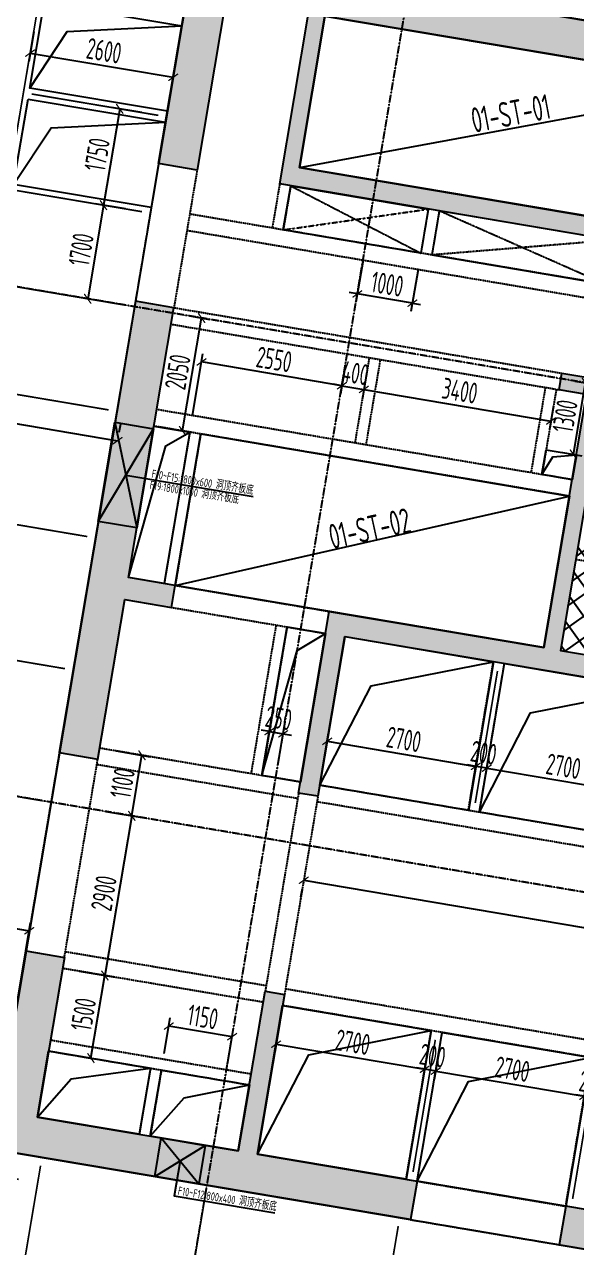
# Model space of a CAD drawing. Header units: inches. Extents: x 27 to 78955, y -206 to 80389.
# Drawn here: x 22057 to 31950, y 39366 to 61271 of the extents above; entities that cross this region are included whole.
import ezdxf
from ezdxf.enums import TextEntityAlignment as Align

# ---------------------------------------------------------------- set-up
doc = ezdxf.new("R2010")
doc.units = ezdxf.units.IN
doc.header["$MEASUREMENT"] = 0
for name, pattern in [('T1-AXIS-150$0$CENTER', [2, 1.25, -0.25, 0.25, -0.25]), ('T1-PLAN-F11$0$CENTER', [2, 1.25, -0.25, 0.25, -0.25]), ('T1-PLAN-F11$0$HIDDEN', [0.375, 0.25, -0.125])]:
    doc.linetypes.add(name, pattern=pattern)
for name, color, linetype in [('T1-AXIS-150$0$0S-AXIS', 1, 'T1-AXIS-150$0$CENTER'), ('T1-CORE-F11~F19$0$0S-WALL-HATCH', 8, 'Continuous'), ('T1-CORE-F11~F19$0$0S-WALL-LINE', 3, 'Continuous'), ('T1-PLAN-F11$0$0S-BEAM-I-BAK', 120, 'T1-PLAN-F11$0$HIDDEN'), ('T1-PLAN-F11$0$0S-BEAM-I-LL', 2, 'T1-PLAN-F11$0$HIDDEN'), ('T1-PLAN-F11$0$0S-SBEAM-SB', 3, 'T1-PLAN-F11$0$HIDDEN'), ('T1-PLAN-F11$0$0S-SLAB-HOLE', 210, 'Continuous'), ('T1-PLAN-F11$0$0S-SLAB-LINE', 40, 'Continuous'), ('T1-PLAN-F11$0$0S-SLAB-TEXT', 4, 'Continuous'), ('T1-PLAN-F11$0$0S-SYMB', 10, 'Continuous'), ('T1-PLAN-F11$0$0S-SYMB-DIMS', 21, 'Continuous'), ('T1-PLAN-F11$0$0S-TEXT', 4, 'Continuous')]:
    doc.layers.add(name, color=color, linetype=linetype)
doc.styles.add('T1-CORE-F11~F19$0$XD2008', font='xd-hzs.shx', dxfattribs={"width": 0.7, "bigfont": 'xd-hztxt.shx'})
doc.styles.add('T1-PLAN-F11$0$XD2008', font='xd-hzs.shx', dxfattribs={"width": 0.7, "bigfont": 'xd-hztxt.shx'})
doc.dimstyles.new('T1-PLAN-F11$0$XD150$0', dxfattribs={"dimscale": 150, "dimtxt": 2.5, "dimasz": 1, "dimexe": 1, "dimexo": 2, "dimgap": 0.5, "dimtad": 1, "dimdec": 0, "dimdsep": 46, "dimtxsty": 'T1-PLAN-F11$0$XD2008', "dimblk": 'T1-PLAN-F11$0$_ARCHTICK', "dimcen": 2.5, "dimclrt": 4, "dimadec": 0, "dimazin": 0, "dimtfac": 1, "dimtdec": 0, "dimtix": 1, "dimtmove": 0, "dimatfit": 3, "dimfxl": 1, "dimtolj": 1, "dimtzin": 0, "dimarcsym": 0})

# ---------------------------------------------------------------- blocks, each defined once
blk = doc.blocks.new('T1-AXIS-150')
at = {"layer": 'T1-AXIS-150$0$0S-AXIS'}
for p, q in [((12300665.6, 1242798.9), (12309283.2, 1293877.2)), ((12335666.8, 1267825), (12284687.2, 1276425.9)), ((12334169.5, 1258950.4), (12283190, 1267551.3))]:
    blk.add_line(p, q, dxfattribs=at)
blk = doc.blocks.new('T1-COLS-F10~F19')
blk.add_blockref('T1-AXIS-150', (0, 0))
blk = doc.blocks.new('T1-CORE-F11~F19')
at = {"layer": 'T1-CORE-F11~F19$0$0S-WALL-HATCH'}
h = blk.add_hatch(color=256, dxfattribs=at)
h.dxf.hatch_style = 1
h.paths.add_polyline_path([(12310816, 1275009), (12310591, 1273678), (12310295, 1273728), (12310462, 1274714), (12304496, 1275721), (12305012, 1278777), (12303533, 1279027), (12303017, 1275970), (12302327, 1276087), (12302959, 1279834), (12310650, 1278536), (12310534, 1277846), (12305308, 1278728), (12304850, 1276016)])
h = blk.add_hatch(color=256, dxfattribs=at)
h.dxf.hatch_style = 1
h.paths.add_polyline_path([(12302601, 1273505), (12301911, 1273621), (12300547, 1265536), (12301237, 1265419), (12301719, 1268279), (12302557, 1268137), (12302624, 1268532), (12301786, 1268673)])
h = blk.add_hatch(color=256, dxfattribs=at)
h.dxf.hatch_style = 1
h.paths.add_polyline_path([(12309231, 1267417), (12309996, 1271953), (12309503, 1272036), (12309553, 1272332), (12310342, 1272199), (12309526, 1267367), (12311449, 1267043), (12311383, 1266649), (12305663, 1267613), (12305181, 1264754), (12304836, 1264812), (12305385, 1268066)])
h = blk.add_hatch(color=256, dxfattribs=at)
h.dxf.hatch_style = 1
h.paths.add_polyline_path([(12304237, 1261262), (12304582, 1261204), (12304100, 1258344), (12306959, 1257862), (12306843, 1257172), (12299349, 1258436), (12299948, 1261986), (12300638, 1261869), (12300155, 1259010), (12303755, 1258403)])
h = blk.add_hatch(color=256, dxfattribs=at)
h.dxf.hatch_style = 1
h.paths.add_polyline_path([(12309622, 1257413), (12309505, 1256723), (12315915, 1255641), (12316514, 1259191), (12315823, 1259307), (12315341, 1256448)])
at = {"layer": 'Defpoints'}
for p, q in [((12301545, 1271452), (12301936, 1269561)), ((12301245, 1269677), (12302235, 1271336)), ((12301740, 1270506), (12304019, 1270122)), ((12302258, 1257945), (12303163, 1258502)), ((12302374, 1258636), (12303046, 1257812))]:
    blk.add_line(p, q, dxfattribs=at)
for points in [[(12301545, 1271452), (12302235, 1271336), (12301936, 1269561), (12301245, 1269677)], [(12302374, 1258636), (12303163, 1258502), (12303046, 1257812), (12302258, 1257945)]]:
    blk.add_lwpolyline(points, close=True, dxfattribs=at)
blk.add_lwpolyline([(12302710, 1258224), (12302605, 1257601), (12304407, 1257296)], dxfattribs=at)
at = {"layer": 'T1-CORE-F11~F19$0$0S-WALL-LINE'}
for points in [[(12310816, 1275009), (12310591, 1273678), (12310295, 1273728), (12310462, 1274714), (12304496, 1275721), (12305012, 1278777), (12303533, 1279027), (12303017, 1275970), (12302327, 1276087), (12302959, 1279834), (12310650, 1278536), (12310534, 1277846), (12305308, 1278728), (12304850, 1276016), (12310816, 1275009)], [(12302601, 1273505), (12301911, 1273621), (12301911, 1273621), (12300547, 1265536), (12301237, 1265419), (12301719, 1268279), (12302557, 1268137), (12302624, 1268532), (12301786, 1268673), (12302601, 1273505)], [(12309231, 1267417), (12309996, 1271953), (12309503, 1272036), (12309553, 1272332), (12310342, 1272199), (12309526, 1267367), (12311449, 1267043), (12311383, 1266649), (12305663, 1267613), (12305181, 1264754), (12304836, 1264812), (12305385, 1268066), (12309231, 1267417), (12309231, 1267417)]]:
    blk.add_lwpolyline(points, dxfattribs=at)
for points in [[(12304237, 1261262), (12304582, 1261204), (12304100, 1258344), (12306959, 1257862), (12306843, 1257172), (12299349, 1258436), (12299948, 1261986), (12300638, 1261869), (12300155, 1259010), (12303755, 1258403)], [(12309622, 1257413), (12309505, 1256723), (12315915, 1255641), (12316514, 1259191), (12315823, 1259307), (12315341, 1256448)]]:
    blk.add_lwpolyline(points, close=True, dxfattribs=at)
at = {"layer": 'Defpoints', "char_height": 150, "rotation": 350.4236, "style": 'T1-CORE-F11~F19$0$XD2008'}
for s, insert, attachment_point in [('\\A1;F10~F15:1800x600 洞顶齐板底', (12302191, 1270455), 7), ('\\A1;F19:1800x1000 洞顶齐板底', (12302183, 1270407), 1), ('\\A1;F10~F12:800x400 洞顶齐板底', (12302662, 1257615), 7)]:
    blk.add_mtext(s, dxfattribs=dict(at, insert=insert, attachment_point=attachment_point))
blk = doc.blocks.new('T1-PLAN-F11$0$_ARCHTICK')
at = {"color": 0, "linetype": 'ByBlock', "const_width": 0.15}
blk.add_lwpolyline([(-0.5, -0.5), (0.5, 0.5)], dxfattribs=at)
blk = doc.blocks.new('*D171')
at = {"layer": 'Defpoints', "color": 0, "transparency": 16777216}
for p in [(21483, 41130), (21877, 41063), (21408, 40683)]:
    blk.add_point(p, dxfattribs=at)
at = {"layer": 'T1-PLAN-F11$0$0S-SYMB-DIMS', "color": 0, "lineweight": -2, "transparency": 16777216}
for p, q in [((21433, 40834), (21383, 40535)), ((21828, 40767), (21777, 40468)), ((21408, 40683), (21260, 40708)), ((21802, 40616), (21408, 40683)), ((21802, 40616), (21950, 40591))]:
    blk.add_line(p, q, dxfattribs=at)
at = {"layer": 'T1-PLAN-F11$0$0S-SYMB-DIMS', "color": 0, "lineweight": -2, "transparency": 16777216, "xscale": 150, "yscale": 150, "zscale": 150}
for p, rotation in [((21408, 40683), 350.4236160328897), ((21802, 40616), 170.4236160328897)]:
    blk.add_blockref('T1-PLAN-F11$0$_ARCHTICK', p, dxfattribs=dict(at, rotation=rotation))
at = {"layer": 'T1-PLAN-F11$0$0S-SYMB-DIMS', "color": 4, "transparency": 16777216, "insert": (21648, 40908), "char_height": 375, "attachment_point": 5, "rotation": 350.4236, "style": 'T1-PLAN-F11$0$XD2008'}
blk.add_mtext('\\A1;400', dxfattribs=at)
blk = doc.blocks.new('*D177')
at = {"layer": 'Defpoints', "color": 0, "transparency": 16777216}
for p in [(22143, 45039), (20060, 44716), (22032, 44384)]:
    blk.add_point(p, dxfattribs=at)
at = {"layer": 'T1-PLAN-F11$0$0S-SYMB-DIMS', "color": 0, "lineweight": -2, "transparency": 16777216}
for p, q in [((20110, 45012), (20195, 45520)), ((20171, 45372), (22143, 45039)), ((22082, 44679), (22168, 45187))]:
    blk.add_line(p, q, dxfattribs=at)
at = {"layer": 'T1-PLAN-F11$0$0S-SYMB-DIMS', "color": 0, "lineweight": -2, "transparency": 16777216, "xscale": 150, "yscale": 150, "zscale": 150}
for p, rotation in [((20171, 45372), 170.4236160328897), ((22143, 45039), 350.4236160328897)]:
    blk.add_blockref('T1-PLAN-F11$0$_ARCHTICK', p, dxfattribs=dict(at, rotation=rotation))
at = {"layer": 'T1-PLAN-F11$0$0S-SYMB-DIMS', "color": 4, "transparency": 16777216, "insert": (21200, 45465), "char_height": 375, "attachment_point": 5, "rotation": 350.4236, "style": 'T1-PLAN-F11$0$XD2008'}
blk.add_mtext('\\A1;2000', dxfattribs=at)
blk = doc.blocks.new('*D178')
at = {"layer": 'Defpoints', "color": 0, "transparency": 16777216}
for p in [(22272, 61437), (24845, 61054), (24722, 60325)]:
    blk.add_point(p, dxfattribs=at)
at = {"layer": 'T1-PLAN-F11$0$0S-SYMB-DIMS', "color": 0, "lineweight": -2, "transparency": 16777216}
for p, q in [((22223, 61141), (22133, 60610)), ((22158, 60758), (24722, 60325)), ((24795, 60758), (24697, 60177))]:
    blk.add_line(p, q, dxfattribs=at)
at = {"layer": 'T1-PLAN-F11$0$0S-SYMB-DIMS', "color": 0, "lineweight": -2, "transparency": 16777216, "xscale": 150, "yscale": 150, "zscale": 150}
for p, rotation in [((22158, 60758), 170.4236160328897), ((24722, 60325), 350.4236160328897)]:
    blk.add_blockref('T1-PLAN-F11$0$_ARCHTICK', p, dxfattribs=dict(at, rotation=rotation))
at = {"layer": 'T1-PLAN-F11$0$0S-SYMB-DIMS', "color": 4, "transparency": 16777216, "insert": (23483, 60800), "char_height": 375, "attachment_point": 5, "rotation": 350.4236, "style": 'T1-PLAN-F11$0$XD2008'}
blk.add_mtext('\\A1;2600', dxfattribs=at)
blk = doc.blocks.new('*D201')
at = {"layer": 'Defpoints', "color": 0, "transparency": 16777216}
for p in [(27062, 45944), (38303, 44047), (38303, 44047)]:
    blk.add_point(p, dxfattribs=at)
at = {"layer": 'T1-PLAN-F11$0$0S-SLAB-TEXT', "color": 0, "lineweight": -2, "transparency": 16777216}
for p, q in [((27012, 45648), (27037, 45796)), ((27062, 45944), (38303, 44047)), ((38253, 43752), (38278, 43900))]:
    blk.add_line(p, q, dxfattribs=at)
at = {"layer": 'T1-PLAN-F11$0$0S-SLAB-TEXT', "color": 0, "lineweight": -2, "transparency": 16777216, "xscale": 150, "yscale": 150, "zscale": 150}
for p, rotation in [((27062, 45944), 170.4236160360018), ((38303, 44047), 350.4236160360019)]:
    blk.add_blockref('T1-PLAN-F11$0$_ARCHTICK', p, dxfattribs=dict(at, rotation=rotation))
blk = doc.blocks.new('*D204')
at = {"layer": 'Defpoints', "color": 0, "transparency": 16777216}
for p in [(27841, 55370), (28235, 55304), (28139, 54735)]:
    blk.add_point(p, dxfattribs=at)
at = {"layer": 'T1-PLAN-F11$0$0S-SYMB-DIMS', "color": 0, "lineweight": -2, "transparency": 16777216}
for p, q in [((27791, 55075), (27720, 54653)), ((28185, 55008), (28114, 54587)), ((27745, 54801), (27597, 54826)), ((27745, 54801), (28139, 54735)), ((28139, 54735), (28287, 54710))]:
    blk.add_line(p, q, dxfattribs=at)
at = {"layer": 'T1-PLAN-F11$0$0S-SYMB-DIMS', "color": 0, "lineweight": -2, "transparency": 16777216, "xscale": 150, "yscale": 150, "zscale": 150}
for p, rotation in [((27745, 54801), 350.4236160328897), ((28139, 54735), 170.4236160328897)]:
    blk.add_blockref('T1-PLAN-F11$0$_ARCHTICK', p, dxfattribs=dict(at, rotation=rotation))
at = {"layer": 'T1-PLAN-F11$0$0S-SYMB-DIMS', "color": 4, "transparency": 16777216, "insert": (27986, 55027), "char_height": 375, "attachment_point": 5, "rotation": 350.4236, "style": 'T1-PLAN-F11$0$XD2008'}
blk.add_mtext('\\A1;400', dxfattribs=at)
blk = doc.blocks.new('*D207')
at = {"layer": 'Defpoints', "color": 0, "transparency": 16777216}
for p in [(28235, 55304), (31588, 54738), (31492, 54169)]:
    blk.add_point(p, dxfattribs=at)
at = {"layer": 'T1-PLAN-F11$0$0S-SYMB-DIMS', "color": 0, "lineweight": -2, "transparency": 16777216}
for p, q in [((28185, 55008), (28114, 54587)), ((28139, 54735), (31492, 54169)), ((31538, 54442), (31467, 54021))]:
    blk.add_line(p, q, dxfattribs=at)
at = {"layer": 'T1-PLAN-F11$0$0S-SYMB-DIMS', "color": 0, "lineweight": -2, "transparency": 16777216, "xscale": 150, "yscale": 150, "zscale": 150}
for p, rotation in [((28139, 54735), 170.4236160328897), ((31492, 54169), 350.4236160328897)]:
    blk.add_blockref('T1-PLAN-F11$0$_ARCHTICK', p, dxfattribs=dict(at, rotation=rotation))
at = {"layer": 'T1-PLAN-F11$0$0S-SYMB-DIMS', "color": 4, "transparency": 16777216, "insert": (29859, 54711), "char_height": 375, "attachment_point": 5, "rotation": 350.4236, "style": 'T1-PLAN-F11$0$XD2008'}
blk.add_mtext('\\A1;3400', dxfattribs=at)
blk = doc.blocks.new('*D208')
at = {"layer": 'Defpoints', "color": 0, "transparency": 16777216}
for p in [(23221, 47225), (22739, 44366), (23498, 44238)]:
    blk.add_point(p, dxfattribs=at)
at = {"layer": 'T1-PLAN-F11$0$0S-SYMB-DIMS', "color": 0, "lineweight": -2, "transparency": 16777216}
for p, q in [((23980, 47097), (23498, 44238)), ((23517, 47175), (24128, 47072)), ((23035, 44316), (23646, 44213))]:
    blk.add_line(p, q, dxfattribs=at)
at = {"layer": 'T1-PLAN-F11$0$0S-SYMB-DIMS', "color": 0, "lineweight": -2, "transparency": 16777216, "xscale": 150, "yscale": 150, "zscale": 150}
for p, rotation in [((23980, 47097), 80.42361606585625), ((23498, 44238), 260.4236160658563)]:
    blk.add_blockref('T1-PLAN-F11$0$_ARCHTICK', p, dxfattribs=dict(at, rotation=rotation))
at = {"layer": 'T1-PLAN-F11$0$0S-SYMB-DIMS', "color": 4, "transparency": 16777216, "insert": (23480, 45711), "char_height": 375, "attachment_point": 5, "rotation": 80.4236, "style": 'T1-PLAN-F11$0$XD2008'}
blk.add_mtext('\\A1;2900', dxfattribs=at)
blk = doc.blocks.new('*D209')
at = {"layer": 'Defpoints', "color": 0, "transparency": 16777216}
for p in [(23404, 48310), (24163, 48182), (23221, 47225)]:
    blk.add_point(p, dxfattribs=at)
at = {"layer": 'T1-PLAN-F11$0$0S-SYMB-DIMS', "color": 0, "lineweight": -2, "transparency": 16777216}
for p, q in [((23700, 48260), (24311, 48157)), ((23980, 47097), (24163, 48182)), ((23517, 47175), (24128, 47072))]:
    blk.add_line(p, q, dxfattribs=at)
at = {"layer": 'T1-PLAN-F11$0$0S-SYMB-DIMS', "color": 0, "lineweight": -2, "transparency": 16777216, "xscale": 150, "yscale": 150, "zscale": 150}
for p, rotation in [((24163, 48182), 80.4236160658563), ((23980, 47097), 260.4236160658563)]:
    blk.add_blockref('T1-PLAN-F11$0$_ARCHTICK', p, dxfattribs=dict(at, rotation=rotation))
at = {"layer": 'T1-PLAN-F11$0$0S-SYMB-DIMS', "color": 4, "transparency": 16777216, "insert": (23813, 47683), "char_height": 375, "attachment_point": 5, "rotation": 80.4236, "style": 'T1-PLAN-F11$0$XD2008'}
blk.add_mtext('\\A1;1100', dxfattribs=at)
blk = doc.blocks.new('*D210')
at = {"layer": 'Defpoints', "color": 0, "transparency": 16777216}
for p in [(24719, 56100), (25232, 56013), (24378, 54078)]:
    blk.add_point(p, dxfattribs=at)
at = {"layer": 'T1-PLAN-F11$0$0S-SYMB-DIMS', "color": 0, "lineweight": -2, "transparency": 16777216}
for p, q in [((24891, 53992), (25232, 56013)), ((25014, 56050), (25380, 55988)), ((24673, 54029), (25039, 53967))]:
    blk.add_line(p, q, dxfattribs=at)
at = {"layer": 'T1-PLAN-F11$0$0S-SYMB-DIMS', "color": 0, "lineweight": -2, "transparency": 16777216, "xscale": 150, "yscale": 150, "zscale": 150}
for p, rotation in [((25232, 56013), 80.4236160658563), ((24891, 53992), 260.4236160658563)]:
    blk.add_blockref('T1-PLAN-F11$0$_ARCHTICK', p, dxfattribs=dict(at, rotation=rotation))
at = {"layer": 'T1-PLAN-F11$0$0S-SYMB-DIMS', "color": 4, "transparency": 16777216, "insert": (24803, 55046), "char_height": 375, "attachment_point": 5, "rotation": 80.4236, "style": 'T1-PLAN-F11$0$XD2008'}
blk.add_mtext('\\A1;2050', dxfattribs=at)
blk = doc.blocks.new('*D221')
at = {"layer": 'Defpoints', "color": 0, "transparency": 16777216}
for p in [(31621, 54935), (32110, 54853), (31405, 53654)]:
    blk.add_point(p, dxfattribs=at)
at = {"layer": 'T1-PLAN-F11$0$0S-SYMB-DIMS', "color": 0, "lineweight": -2, "transparency": 16777216}
for p, q in [((31894, 53571), (32110, 54853)), ((31917, 54885), (32258, 54828)), ((31701, 53604), (32042, 53546))]:
    blk.add_line(p, q, dxfattribs=at)
at = {"layer": 'T1-PLAN-F11$0$0S-SYMB-DIMS', "color": 0, "lineweight": -2, "transparency": 16777216, "xscale": 150, "yscale": 150, "zscale": 150}
for p, rotation in [((32110, 54853), 80.4236160658563), ((31894, 53571), 260.4236160658563)]:
    blk.add_blockref('T1-PLAN-F11$0$_ARCHTICK', p, dxfattribs=dict(at, rotation=rotation))
at = {"layer": 'T1-PLAN-F11$0$0S-SYMB-DIMS', "color": 4, "transparency": 16777216, "insert": (31743, 54256), "char_height": 375, "attachment_point": 5, "rotation": 80.4236, "style": 'T1-PLAN-F11$0$XD2008'}
blk.add_mtext('\\A1;1300', dxfattribs=at)
blk = doc.blocks.new('*D222')
at = {"layer": 'Defpoints', "color": 0, "transparency": 16777216}
for p in [(28173, 57342), (29160, 57176), (28022, 56445)]:
    blk.add_point(p, dxfattribs=at)
at = {"layer": 'T1-PLAN-F11$0$0S-SYMB-DIMS', "color": 0, "lineweight": -2, "transparency": 16777216}
for p, q in [((28124, 57047), (27997, 56297)), ((29110, 56880), (28983, 56131)), ((28022, 56445), (27874, 56470)), ((29008, 56279), (28022, 56445)), ((29008, 56279), (29156, 56254))]:
    blk.add_line(p, q, dxfattribs=at)
at = {"layer": 'T1-PLAN-F11$0$0S-SYMB-DIMS', "color": 0, "lineweight": -2, "transparency": 16777216, "xscale": 150, "yscale": 150, "zscale": 150}
for p, rotation in [((28022, 56445), 350.4236160328897), ((29008, 56279), 170.4236160328897)]:
    blk.add_blockref('T1-PLAN-F11$0$_ARCHTICK', p, dxfattribs=dict(at, rotation=rotation))
at = {"layer": 'T1-PLAN-F11$0$0S-SYMB-DIMS', "color": 4, "transparency": 16777216, "insert": (28559, 56621), "char_height": 375, "attachment_point": 5, "rotation": 350.4236, "style": 'T1-PLAN-F11$0$XD2008'}
blk.add_mtext('\\A1;1000', dxfattribs=at)
blk = doc.blocks.new('*D223')
at = {"layer": 'Defpoints', "color": 0, "transparency": 16777216}
for p in [(26693, 48566), (26313, 47819), (26560, 47778)]:
    blk.add_point(p, dxfattribs=at)
at = {"layer": 'T1-PLAN-F11$0$0S-SYMB-DIMS', "color": 0, "lineweight": -2, "transparency": 16777216}
for p, q in [((26446, 48608), (26298, 48633)), ((26363, 48115), (26471, 48756)), ((26610, 48073), (26718, 48714)), ((26446, 48608), (26693, 48566)), ((26693, 48566), (26841, 48541))]:
    blk.add_line(p, q, dxfattribs=at)
at = {"layer": 'T1-PLAN-F11$0$0S-SYMB-DIMS', "color": 0, "lineweight": -2, "transparency": 16777216, "xscale": 150, "yscale": 150, "zscale": 150}
for p, rotation in [((26446, 48608), 350.4236160328897), ((26693, 48566), 170.4236160328897)]:
    blk.add_blockref('T1-PLAN-F11$0$_ARCHTICK', p, dxfattribs=dict(at, rotation=rotation))
at = {"layer": 'T1-PLAN-F11$0$0S-SYMB-DIMS', "color": 4, "transparency": 16777216, "insert": (26613, 48846), "char_height": 375, "attachment_point": 5, "rotation": 350.4236, "style": 'T1-PLAN-F11$0$XD2008'}
blk.add_mtext('\\A1;250', dxfattribs=at)
blk = doc.blocks.new('*D224')
at = {"layer": 'Defpoints', "color": 0, "transparency": 16777216}
for p in [(26683, 43700), (29346, 43251), (29229, 42559)]:
    blk.add_point(p, dxfattribs=at)
at = {"layer": 'T1-PLAN-F11$0$0S-SYMB-DIMS', "color": 0, "lineweight": -2, "transparency": 16777216}
for p, q in [((26633, 43404), (26541, 42861)), ((26566, 43008), (29229, 42559)), ((29296, 42955), (29204, 42411))]:
    blk.add_line(p, q, dxfattribs=at)
at = {"layer": 'T1-PLAN-F11$0$0S-SYMB-DIMS', "color": 0, "lineweight": -2, "transparency": 16777216, "xscale": 150, "yscale": 150, "zscale": 150}
for p, rotation in [((26566, 43008), 170.4236160328897), ((29229, 42559), 350.4236160328897)]:
    blk.add_blockref('T1-PLAN-F11$0$_ARCHTICK', p, dxfattribs=dict(at, rotation=rotation))
at = {"layer": 'T1-PLAN-F11$0$0S-SYMB-DIMS', "color": 4, "transparency": 16777216, "insert": (27941, 43043), "char_height": 375, "attachment_point": 5, "rotation": 350.4236, "style": 'T1-PLAN-F11$0$XD2008'}
blk.add_mtext('\\A1;2700', dxfattribs=at)
blk = doc.blocks.new('*D225')
at = {"layer": 'Defpoints', "color": 0, "transparency": 16777216}
for p in [(29543, 43218), (32205, 42769), (32088, 42077)]:
    blk.add_point(p, dxfattribs=at)
at = {"layer": 'T1-PLAN-F11$0$0S-SYMB-DIMS', "color": 0, "lineweight": -2, "transparency": 16777216}
for p, q in [((29493, 42922), (29401, 42378)), ((29426, 42526), (32088, 42077)), ((32155, 42473), (32063, 41929))]:
    blk.add_line(p, q, dxfattribs=at)
at = {"layer": 'T1-PLAN-F11$0$0S-SYMB-DIMS', "color": 0, "lineweight": -2, "transparency": 16777216, "xscale": 150, "yscale": 150, "zscale": 150}
for p, rotation in [((29426, 42526), 170.4236160328897), ((32088, 42077), 350.4236160328897)]:
    blk.add_blockref('T1-PLAN-F11$0$_ARCHTICK', p, dxfattribs=dict(at, rotation=rotation))
at = {"layer": 'T1-PLAN-F11$0$0S-SYMB-DIMS', "color": 4, "transparency": 16777216, "insert": (30801, 42560), "char_height": 375, "attachment_point": 5, "rotation": 350.4236, "style": 'T1-PLAN-F11$0$XD2008'}
blk.add_mtext('\\A1;2700', dxfattribs=at)
blk = doc.blocks.new('*D226')
at = {"layer": 'Defpoints', "color": 0, "transparency": 16777216}
for p in [(32205, 42769), (32402, 42735), (32286, 42044)]:
    blk.add_point(p, dxfattribs=at)
at = {"layer": 'T1-PLAN-F11$0$0S-SYMB-DIMS', "color": 0, "lineweight": -2, "transparency": 16777216}
for p, q in [((32155, 42473), (32063, 41929)), ((32352, 42440), (32261, 41896)), ((32088, 42077), (31940, 42102)), ((32088, 42077), (32286, 42044)), ((32286, 42044), (32434, 42019))]:
    blk.add_line(p, q, dxfattribs=at)
at = {"layer": 'T1-PLAN-F11$0$0S-SYMB-DIMS', "color": 0, "lineweight": -2, "transparency": 16777216, "xscale": 150, "yscale": 150, "zscale": 150}
for p, rotation in [((32088, 42077), 350.4236160328897), ((32286, 42044), 170.4236160328897)]:
    blk.add_blockref('T1-PLAN-F11$0$_ARCHTICK', p, dxfattribs=dict(at, rotation=rotation))
at = {"layer": 'T1-PLAN-F11$0$0S-SYMB-DIMS', "color": 4, "transparency": 16777216, "insert": (32231, 42319), "char_height": 375, "attachment_point": 5, "rotation": 350.4236, "style": 'T1-PLAN-F11$0$XD2008'}
blk.add_mtext('\\A1;200', dxfattribs=at)
blk = doc.blocks.new('*D228')
at = {"layer": 'Defpoints', "color": 0, "transparency": 16777216}
for p in [(30144, 47984), (27349, 47645), (30011, 47195)]:
    blk.add_point(p, dxfattribs=at)
at = {"layer": 'T1-PLAN-F11$0$0S-SYMB-DIMS', "color": 0, "lineweight": -2, "transparency": 16777216}
for p, q in [((27399, 47940), (27507, 48581)), ((27482, 48433), (30144, 47984)), ((30061, 47491), (30169, 48132))]:
    blk.add_line(p, q, dxfattribs=at)
at = {"layer": 'T1-PLAN-F11$0$0S-SYMB-DIMS', "color": 0, "lineweight": -2, "transparency": 16777216, "xscale": 150, "yscale": 150, "zscale": 150}
for p, rotation in [((27482, 48433), 170.4236160328897), ((30144, 47984), 350.4236160328897)]:
    blk.add_blockref('T1-PLAN-F11$0$_ARCHTICK', p, dxfattribs=dict(at, rotation=rotation))
at = {"layer": 'T1-PLAN-F11$0$0S-SYMB-DIMS', "color": 4, "transparency": 16777216, "insert": (28856, 48467), "char_height": 375, "attachment_point": 5, "rotation": 350.4236, "style": 'T1-PLAN-F11$0$XD2008'}
blk.add_mtext('\\A1;2700', dxfattribs=at)
blk = doc.blocks.new('*D229')
at = {"layer": 'Defpoints', "color": 0, "transparency": 16777216}
for p in [(33004, 47501), (30208, 47162), (32871, 46713)]:
    blk.add_point(p, dxfattribs=at)
at = {"layer": 'T1-PLAN-F11$0$0S-SYMB-DIMS', "color": 0, "lineweight": -2, "transparency": 16777216}
for p, q in [((30258, 47458), (30366, 48098)), ((30341, 47951), (33004, 47501)), ((32920, 47009), (33029, 47649))]:
    blk.add_line(p, q, dxfattribs=at)
at = {"layer": 'T1-PLAN-F11$0$0S-SYMB-DIMS', "color": 0, "lineweight": -2, "transparency": 16777216, "xscale": 150, "yscale": 150, "zscale": 150}
for p, rotation in [((30341, 47951), 170.4236160328897), ((33004, 47501), 350.4236160328897)]:
    blk.add_blockref('T1-PLAN-F11$0$_ARCHTICK', p, dxfattribs=dict(at, rotation=rotation))
at = {"layer": 'T1-PLAN-F11$0$0S-SYMB-DIMS', "color": 4, "transparency": 16777216, "insert": (31716, 47985), "char_height": 375, "attachment_point": 5, "rotation": 350.4236, "style": 'T1-PLAN-F11$0$XD2008'}
blk.add_mtext('\\A1;2700', dxfattribs=at)
blk = doc.blocks.new('*D231')
at = {"layer": 'Defpoints', "color": 0, "transparency": 16777216}
for p in [(30144, 47984), (30011, 47195), (30208, 47162)]:
    blk.add_point(p, dxfattribs=at)
at = {"layer": 'T1-PLAN-F11$0$0S-SYMB-DIMS', "color": 0, "lineweight": -2, "transparency": 16777216}
for p, q in [((30144, 47984), (29996, 48009)), ((30061, 47491), (30169, 48132)), ((30341, 47951), (30144, 47984)), ((30258, 47458), (30366, 48098)), ((30341, 47951), (30489, 47926))]:
    blk.add_line(p, q, dxfattribs=at)
at = {"layer": 'T1-PLAN-F11$0$0S-SYMB-DIMS', "color": 0, "lineweight": -2, "transparency": 16777216, "xscale": 150, "yscale": 150, "zscale": 150}
for p, rotation in [((30144, 47984), 350.4236160328897), ((30341, 47951), 170.4236160328897)]:
    blk.add_blockref('T1-PLAN-F11$0$_ARCHTICK', p, dxfattribs=dict(at, rotation=rotation))
at = {"layer": 'T1-PLAN-F11$0$0S-SYMB-DIMS', "color": 4, "transparency": 16777216, "insert": (30286, 48226), "char_height": 375, "attachment_point": 5, "rotation": 350.4236, "style": 'T1-PLAN-F11$0$XD2008'}
blk.add_mtext('\\A1;200', dxfattribs=at)
blk = doc.blocks.new('*D235')
at = {"layer": 'Defpoints', "color": 0, "transparency": 16777216}
for p in [(29346, 43251), (29543, 43218), (29229, 42559)]:
    blk.add_point(p, dxfattribs=at)
at = {"layer": 'T1-PLAN-F11$0$0S-SYMB-DIMS', "color": 0, "lineweight": -2, "transparency": 16777216}
for p, q in [((29296, 42955), (29204, 42411)), ((29493, 42922), (29401, 42378)), ((29229, 42559), (29081, 42584)), ((29426, 42526), (29229, 42559)), ((29426, 42526), (29574, 42501))]:
    blk.add_line(p, q, dxfattribs=at)
at = {"layer": 'T1-PLAN-F11$0$0S-SYMB-DIMS', "color": 0, "lineweight": -2, "transparency": 16777216, "xscale": 150, "yscale": 150, "zscale": 150}
for p, rotation in [((29229, 42559), 350.4236160328897), ((29426, 42526), 170.4236160328897)]:
    blk.add_blockref('T1-PLAN-F11$0$_ARCHTICK', p, dxfattribs=dict(at, rotation=rotation))
at = {"layer": 'T1-PLAN-F11$0$0S-SYMB-DIMS', "color": 4, "transparency": 16777216, "insert": (29371, 42801), "char_height": 375, "attachment_point": 5, "rotation": 350.4236, "style": 'T1-PLAN-F11$0$XD2008'}
blk.add_mtext('\\A1;200', dxfattribs=at)
blk = doc.blocks.new('*D252')
at = {"layer": 'Defpoints', "color": 0, "transparency": 16777216}
for p in [(22739, 44366), (23498, 44238), (22489, 42887)]:
    blk.add_point(p, dxfattribs=at)
at = {"layer": 'T1-PLAN-F11$0$0S-SYMB-DIMS', "color": 0, "lineweight": -2, "transparency": 16777216}
for p, q in [((23035, 44316), (23646, 44213)), ((23248, 42759), (23498, 44238)), ((22785, 42837), (23396, 42734))]:
    blk.add_line(p, q, dxfattribs=at)
at = {"layer": 'T1-PLAN-F11$0$0S-SYMB-DIMS', "color": 0, "lineweight": -2, "transparency": 16777216, "xscale": 150, "yscale": 150, "zscale": 150}
for p, rotation in [((23498, 44238), 80.4236160658563), ((23248, 42759), 260.4236160658563)]:
    blk.add_blockref('T1-PLAN-F11$0$_ARCHTICK', p, dxfattribs=dict(at, rotation=rotation))
at = {"layer": 'T1-PLAN-F11$0$0S-SYMB-DIMS', "color": 4, "transparency": 16777216, "insert": (23114, 43542), "char_height": 375, "attachment_point": 5, "rotation": 80.4236, "style": 'T1-PLAN-F11$0$XD2008'}
blk.add_mtext('\\A1;1500', dxfattribs=at)
blk = doc.blocks.new('*D253')
at = {"layer": 'Defpoints', "color": 0, "transparency": 16777216}
for p in [(24644, 43333), (24511, 42546), (25645, 42354)]:
    blk.add_point(p, dxfattribs=at)
at = {"layer": 'T1-PLAN-F11$0$0S-SYMB-DIMS', "color": 0, "lineweight": -2, "transparency": 16777216}
for p, q in [((24561, 42841), (24669, 43481)), ((25778, 43142), (24644, 43333)), ((25695, 42650), (25803, 43289))]:
    blk.add_line(p, q, dxfattribs=at)
at = {"layer": 'T1-PLAN-F11$0$0S-SYMB-DIMS', "color": 0, "lineweight": -2, "transparency": 16777216, "xscale": 150, "yscale": 150, "zscale": 150}
for p, rotation in [((24644, 43333), 170.4236160328897), ((25778, 43142), 350.4236160328897)]:
    blk.add_blockref('T1-PLAN-F11$0$_ARCHTICK', p, dxfattribs=dict(at, rotation=rotation))
at = {"layer": 'T1-PLAN-F11$0$0S-SYMB-DIMS', "color": 4, "transparency": 16777216, "insert": (25254, 43496), "char_height": 375, "attachment_point": 5, "rotation": 350.4236, "style": 'T1-PLAN-F11$0$XD2008'}
blk.add_mtext('\\A1;1150', dxfattribs=at)
blk = doc.blocks.new('*D254')
at = {"layer": 'Defpoints', "color": 0, "transparency": 16777216}
for p in [(25230, 55226), (27841, 55370), (25018, 53970)]:
    blk.add_point(p, dxfattribs=at)
at = {"layer": 'T1-PLAN-F11$0$0S-SYMB-DIMS', "color": 0, "lineweight": -2, "transparency": 16777216}
for p, q in [((25068, 54266), (25255, 55374)), ((27745, 54801), (25230, 55226)), ((27791, 55075), (27720, 54653))]:
    blk.add_line(p, q, dxfattribs=at)
at = {"layer": 'T1-PLAN-F11$0$0S-SYMB-DIMS', "color": 0, "lineweight": -2, "transparency": 16777216, "xscale": 150, "yscale": 150, "zscale": 150}
for p, rotation in [((25230, 55226), 170.4236160328897), ((27745, 54801), 350.4236160328897)]:
    blk.add_blockref('T1-PLAN-F11$0$_ARCHTICK', p, dxfattribs=dict(at, rotation=rotation))
at = {"layer": 'T1-PLAN-F11$0$0S-SYMB-DIMS', "color": 4, "transparency": 16777216, "insert": (26531, 55272), "char_height": 375, "attachment_point": 5, "rotation": 350.4236, "style": 'T1-PLAN-F11$0$XD2008'}
blk.add_mtext('\\A1;2550', dxfattribs=at)
blk = doc.blocks.new('*D268')
at = {"layer": 'Defpoints', "color": 0, "transparency": 16777216}
for p in [(24454, 59643), (23473, 58034), (24163, 57918)]:
    blk.add_point(p, dxfattribs=at)
at = {"layer": 'T1-PLAN-F11$0$0S-SYMB-DIMS', "color": 0, "lineweight": -2, "transparency": 16777216}
for p, q in [((23764, 59760), (23473, 58034)), ((24159, 59693), (23616, 59785)), ((23867, 57968), (23325, 58059))]:
    blk.add_line(p, q, dxfattribs=at)
at = {"layer": 'T1-PLAN-F11$0$0S-SYMB-DIMS', "color": 0, "lineweight": -2, "transparency": 16777216, "xscale": 150, "yscale": 150, "zscale": 150}
for p, rotation in [((23764, 59760), 80.423616063637), ((23473, 58034), 260.423616063637)]:
    blk.add_blockref('T1-PLAN-F11$0$_ARCHTICK', p, dxfattribs=dict(at, rotation=rotation))
at = {"layer": 'T1-PLAN-F11$0$0S-SYMB-DIMS', "color": 4, "transparency": 16777216, "insert": (23360, 58941), "char_height": 375, "attachment_point": 5, "rotation": 80.4236, "style": 'T1-PLAN-F11$0$XD2008'}
blk.add_mtext('\\A1;1750', dxfattribs=at)
blk = doc.blocks.new('*D269')
at = {"layer": 'Defpoints', "color": 0, "transparency": 16777216}
for p in [(24163, 57918), (23190, 56358), (23880, 56241)]:
    blk.add_point(p, dxfattribs=at)
at = {"layer": 'T1-PLAN-F11$0$0S-SYMB-DIMS', "color": 0, "lineweight": -2, "transparency": 16777216}
for p, q in [((23867, 57968), (23325, 58059)), ((23473, 58034), (23190, 56358)), ((23585, 56291), (23042, 56383))]:
    blk.add_line(p, q, dxfattribs=at)
at = {"layer": 'T1-PLAN-F11$0$0S-SYMB-DIMS', "color": 0, "lineweight": -2, "transparency": 16777216, "xscale": 150, "yscale": 150, "zscale": 150}
for p, rotation in [((23473, 58034), 80.423616063637), ((23190, 56358), 260.423616063637)]:
    blk.add_blockref('T1-PLAN-F11$0$_ARCHTICK', p, dxfattribs=dict(at, rotation=rotation))
at = {"layer": 'T1-PLAN-F11$0$0S-SYMB-DIMS', "color": 4, "transparency": 16777216, "insert": (23073, 57240), "char_height": 375, "attachment_point": 5, "rotation": 80.4236, "style": 'T1-PLAN-F11$0$XD2008'}
blk.add_mtext('\\A1;1700', dxfattribs=at)
blk = doc.blocks.new('*D257')
at = {"layer": 'Defpoints', "color": 0, "transparency": 16777216}
for p in [(13667, 55513), (23725, 53816), (23725, 53816)]:
    blk.add_point(p, dxfattribs=at)
at = {"layer": 'T1-PLAN-F11$0$0S-SLAB-TEXT', "color": 0, "lineweight": -2, "transparency": 16777216}
for p, q in [((13717, 55809), (13692, 55661)), ((13667, 55513), (23725, 53816)), ((23775, 54112), (23750, 53964))]:
    blk.add_line(p, q, dxfattribs=at)
at = {"layer": 'T1-PLAN-F11$0$0S-SLAB-TEXT', "color": 0, "lineweight": -2, "transparency": 16777216, "xscale": 150, "yscale": 150, "zscale": 150}
for p, rotation in [((13667, 55513), 170.4236160610235), ((23725, 53816), 350.4236160610234)]:
    blk.add_blockref('T1-PLAN-F11$0$_ARCHTICK', p, dxfattribs=dict(at, rotation=rotation))

msp = doc.modelspace()

# ---------------------------------------------------------------- hatches: boundary and pattern name
at = {"layer": 'T1-PLAN-F11$0$0S-SYMB'}
h = msp.add_hatch(dxfattribs=at)
h.set_pattern_fill('ANSI37', color=8, scale=200)
h.set_pattern_definition([(35.4236, (33745.75, 36271.84), (-184.0284, 258.727), []), (125.4236, (33745.75, 36271.84), (-258.727, -184.0284), [])])
h.paths.add_polyline_path([(39105.5, 48804.8), (39870.7, 53340.7), (33559.9, 54405.5), (32425.9, 54596.8), (32276.2, 53709.3), (32259.6, 53610.7), (32801.9, 53519.2), (32527.4, 51892.2), (31985.1, 51983.7), (31660.7, 50060.9)])

# ---------------------------------------------------------------- linework, layer by layer
at = {"layer": 'T1-PLAN-F11$0$0S-BEAM-I-BAK'}
for p, q in [((26630.2, 58414.2), (26497.1, 57625.3)), ((26827.5, 58380.9), (26694.4, 57592)), ((32462.8, 56618.8), (25018.1, 57874.8)), ((29292.6, 57965), (29159.5, 57176.1)), ((29489.8, 57931.7), (29356.7, 57142.9)), ((40153.5, 55017), (24968.1, 57579)), ((24735.2, 56198.5), (31687, 55025.7)), ((24685.3, 55902.7), (31637.1, 54729.9)), ((28235.2, 55303.8), (27977.3, 53775.4)), ((28432.4, 55270.5), (28174.5, 53742.1)), ((31390.6, 54771.5), (31132.7, 53243.1)), ((31587.8, 54738.2), (31329.9, 53209.8)), ((31872.3, 53118.3), (24427.5, 54374.3)), ((31822.3, 52822.5), (24377.6, 54078.5)), ((25018.5, 53970.4), (24561, 51258.7)), ((25215.7, 53937.1), (24758.2, 51225.4)), ((39380, 50431.8), (31935.2, 51687.9)), ((26565.2, 50514.9), (26116, 47852.5)), ((26762.4, 50481.6), (26313.2, 47819.3)), ((30011, 47195.4), (30460.1, 49857.8)), ((30208.2, 47162.1), (30657.4, 49824.5)), ((27003.5, 47702.8), (23404.3, 48310)), ((26953.6, 47407), (23354.4, 48014.2)), ((38589.7, 45748), (27348.6, 47644.6)), ((38539.8, 45452.2), (27298.7, 47348.8)), ((26387.9, 44054.4), (22788.8, 44661.6)), ((26338, 43758.5), (22738.9, 44365.8)), ((37974.2, 42099.6), (26733.1, 43996.1)), ((37924.3, 41803.8), (26683.1, 43700.3)), ((28896.3, 40588.8), (29345.5, 43251.1)), ((29093.6, 40555.5), (29542.7, 43217.9)), ((22522.6, 43083.9), (26121.8, 42476.7)), ((22489.3, 42886.7), (26088.5, 42279.4)), ((31755.9, 40106.3), (32205.1, 42768.7)), ((24313.6, 42578.9), (24113.9, 41395.6)), ((24510.8, 42545.6), (24311.1, 41362.3))]:
    msp.add_line(p, q, dxfattribs=at)
at = {"layer": 'T1-PLAN-F11$0$0S-BEAM-I-LL'}
for p, q in [((24460.9, 58780.2), (24045, 56315)), ((25151.1, 58663.7), (24735.2, 56198.5)), ((24758.2, 51225.4), (27519.2, 50759.6)), ((24691.7, 50831), (27452.7, 50365.2)), ((22680.8, 48229.3), (22081.9, 44679.4)), ((22772.2, 44563), (23371.1, 48112.8)), ((26970.2, 47505.6), (26371.3, 43955.8)), ((27315.3, 47447.4), (26716.4, 43897.5)), ((29093.6, 40555.5), (31755.9, 40106.3)), ((28977.1, 39865.2), (31639.5, 39416.1))]:
    msp.add_line(p, q, dxfattribs=at)
at = {"layer": 'T1-PLAN-F11$0$0S-SBEAM-SB', "const_width": 30}
for points in [[(22304.7, 61628.6), (21772.4, 58473.1)], [(22186.4, 60025.9), (24454.4, 59643.3)], [(14499.8, 59548), (24163.3, 57917.6)], [(14734.7, 57784.4), (23880.4, 56241.3)], [(13900.9, 55998.2), (23564.4, 54367.8)], [(13518.3, 53730.2), (23181.7, 52099.9)], [(13119, 51363.7), (22782.5, 49733.3)], [(13237.4, 48909.8), (22383.2, 47366.8)], [(21114.4, 33535.1), (22345.5, 40832)], [(24160, 33553.7), (25303.7, 40332.9)], [(27523.9, 32453.7), (28754.9, 39750.6)]]:
    msp.add_lwpolyline(points, dxfattribs=at)
at = {"layer": 'T1-PLAN-F11$0$0S-SBEAM-SB'}
for points in [[(30533.8, 49693.2, 30, 30, 0), (30134.5, 47326.7, 0, 0, 0)], [(29419.2, 43086.6, 30, 30, 0), (29019.9, 40720, 0, 0, 0)], [(32278.8, 42604.1, 30, 30, 0), (31879.5, 40237.6, 0, 0, 0)]]:
    msp.add_lwpolyline(points, format="xyseb", dxfattribs=at)
at = {"layer": 'T1-PLAN-F11$0$0S-SLAB-HOLE'}
for points in [[(22411.6, 61661.2), (24876.8, 61245.3), (24618.9, 59716.9), (22153.8, 60132.8)], [(22120.5, 59935.6), (24585.7, 59519.7), (24327.8, 57991.3), (21862.6, 58407.2)], [(24377.6, 54078.5), (25018.5, 53970.4), (24561, 51258.7), (23920.1, 51366.8)], [(31404.8, 53653.5), (31947.1, 53562), (31872.3, 53118.3), (31329.9, 53209.8)], [(26762.4, 50481.6), (27452.7, 50365.2), (27003.5, 47702.8), (26313.2, 47819.3)], [(27797.8, 50306.9), (30460.1, 49857.8), (30011, 47195.4), (27348.6, 47644.6)], [(30657.4, 49824.5), (33319.7, 49375.3), (32870.6, 46712.9), (30208.2, 47162.1)], [(26683.1, 43700.3), (29345.5, 43251.1), (28896.3, 40588.8), (26234, 41037.9)], [(29542.7, 43217.9), (32205.1, 42768.7), (31755.9, 40106.3), (29093.6, 40555.5)], [(22489.3, 42886.7), (24313.6, 42578.9), (24113.9, 41395.6), (22289.7, 41703.4)], [(24510.8, 42545.6), (26088.5, 42279.4), (25888.8, 41096.2), (24311.1, 41362.3)]]:
    msp.add_lwpolyline(points, close=True, dxfattribs=at)
for points in [[(22153.8, 60132.8), (22824, 61146.1), (24876.8, 61245.3)], [(21862.6, 58407.2), (22532.9, 59420.5), (24585.7, 59519.7)], [(23920.1, 51366.8), (24588.1, 53725.7), (25018.5, 53970.4)], [(31329.9, 53209.8), (31526.7, 53529.5), (31947.1, 53562)], [(26313.2, 47819.3), (26944.3, 50056.9), (27452.7, 50365.2)], [(27348.6, 47644.6), (28267.8, 49426.5), (30460.1, 49857.8)], [(30208.2, 47162.1), (31127.4, 48944), (33319.7, 49375.3)], [(26234, 41037.9), (27153.2, 42819.8), (29345.5, 43251.1)], [(29093.6, 40555.5), (30012.8, 42337.4), (32205.1, 42768.7)], [(22289.7, 41703.4), (22896.2, 42390.4), (24313.6, 42578.9)], [(24311.1, 41362.3), (24917.6, 42049.4), (26088.5, 42279.4)]]:
    msp.add_lwpolyline(points, dxfattribs=at)
at = {"layer": 'T1-PLAN-F11$0$0S-SLAB-LINE'}
msp.add_lwpolyline([(32537.9, 61271.2), (25093.1, 62527.2), (21483, 41129.6), (32231.1, 39316.2)], dxfattribs=at)
at = {"layer": 'T1-PLAN-F11$0$0S-SYMB'}
for p, q in [((26984.3, 58709.4), (34886.6, 60165)), ((24758.2, 51225.4), (31822.3, 52822.5))]:
    msp.add_line(p, q, dxfattribs=at)
at = {"layer": 'T1-PLAN-F11$0$0S-SYMB', "linetype": 'T1-PLAN-F11$0$CENTER', "ltscale": 0.2}
for p, q in [((26827.5, 58380.9), (29159.5, 57176.1)), ((26694.4, 57592), (29292.6, 57965)), ((32462.8, 56618.8), (29489.8, 57931.7)), ((32595.9, 57407.7), (29356.7, 57142.9))]:
    msp.add_line(p, q, dxfattribs=at)
at = {"layer": 'T1-PLAN-F11$0$0S-SYMB'}
for points in [[(27441.8, 61421), (34886.6, 60165), (34429.1, 57453.3), (26984.3, 58709.4)], [(26827.5, 58380.9), (29292.6, 57965), (29159.5, 57176.1), (26694.4, 57592)], [(32595.9, 57407.7), (29489.8, 57931.7), (29356.7, 57142.9), (32462.8, 56618.8)], [(25215.7, 53937.1), (31822.3, 52822.5), (31364.8, 50110.8), (24758.2, 51225.4)]]:
    msp.add_lwpolyline(points, close=True, dxfattribs=at)

# ---------------------------------------------------------------- block references
for name in ['T1-COLS-F10~F19', 'T1-CORE-F11~F19']:
    msp.add_blockref(name, (-12277865.7, -1217306.5))

# ---------------------------------------------------------------- texts
at = {"layer": 'T1-PLAN-F11$0$0S-TEXT', "style": 'T1-PLAN-F11$0$XD2008', "width": 0.7}
for s, rotation, p in [('01-ST-01', 10.64201, (30812.2, 59458)), ('01-ST-02', 12.31559, (28290.3, 52023.9))]:
    msp.add_text(s, height=450, rotation=rotation, dxfattribs=at).set_placement(p, align=Align.CENTER)

# ---------------------------------------------------------------- dimensions: what is measured, and where the dimension line sits
at = {"layer": 'T1-PLAN-F11$0$0S-SLAB-TEXT'}
for p1, p2, picture, middle in [((13667, 55513.4), (23724.9, 53816.5), '*D257', (18695.9, 54664.9)), ((27061.7, 45944), (38302.8, 44047.4), '*D201', (32682.3, 44995.7))]:
    dim = msp.add_aligned_dim(p1=p1, p2=p2, distance=0, text=' ', dimstyle='T1-PLAN-F11$0$XD150$0', dxfattribs=at)
    dim.commit()
    dim.dimension.update_dxf_attribs({"geometry": picture, "text_midpoint": middle})
at = {"layer": 'T1-PLAN-F11$0$0S-SYMB-DIMS'}
for base, p1, p2, angle, picture, middle in [((24721.5, 60325.1), (22272.4, 61437.3), (24844.5, 61054), 350.42362, '*D178', (23483.3, 60800.2)), ((23473, 58034.1), (24454.4, 59643.3), (24163.3, 57917.6), 80.42362, '*D268', (23359.8, 58940.6)), ((23190.2, 56357.8), (24163.3, 57917.6), (23880.4, 56241.3), 80.42362, '*D269', (23072.8, 57239.6)), ((28022.1, 56445.1), (29159.5, 57176.1), (28173.5, 57342.5), 350.42362, '*D222', (28558.8, 56620.7)), ((25232.1, 56013.3), (24377.6, 54078.5), (24718.6, 56099.9), 80.42362, '*D210', (24802.7, 55046.3)), ((25230.3, 55225.6), (27840.7, 55370.4), (25018.5, 53970.4), 170.42362, '*D254', (26531.2, 55272.3)), ((28139.2, 54734.8), (27840.7, 55370.4), (28235.2, 55303.8), 350.42362, '*D204', (27985.6, 55027)), ((31491.8, 54169.2), (28235.2, 55303.8), (31587.8, 54738.2), 350.42362, '*D207', (29859.1, 54710.9)), ((32110.4, 54852.8), (31404.8, 53653.5), (31621.1, 54935.4), 80.42362, '*D221', (31743.4, 54255.6)), ((26692.8, 48566.1), (26313.2, 47819.3), (26559.7, 47777.7), 350.42362, '*D223', (26613.2, 48845.8)), ((30144, 47983.9), (27348.6, 47644.6), (30011, 47195.4), 350.42362, '*D228', (28856.5, 48467.3)), ((30144, 47983.9), (30208.2, 47162.1), (30011, 47195.4), 170.42362, '*D231', (30286.3, 48226.1)), ((24163.2, 48182), (23221.3, 47225.3), (23404.3, 48310), 260.42362, '*D209', (23812.9, 47683.3)), ((33003.6, 47501.4), (30208.2, 47162.1), (32870.6, 46712.9), 350.42362, '*D229', (31716.1, 47984.8)), ((23497.8, 44237.7), (23221.3, 47225.3), (22738.9, 44365.8), 80.42362, '*D208', (23480.2, 45711.2)), ((22142.7, 45039.5), (20059.9, 44716.3), (22032, 44383.6), 350.42362, '*D177', (21200.3, 45464.7)), ((23497.8, 44237.7), (22489.3, 42886.7), (22738.9, 44365.8), 260.42362, '*D252', (23114.2, 43541.8)), ((24643.6, 43332.8), (25644.8, 42354.3), (24510.8, 42545.6), 170.42362, '*D253', (25254.2, 43496)), ((29228.8, 42559.3), (26683.1, 43700.3), (29345.5, 43251.1), 350.42362, '*D224', (27941.3, 43042.7)), ((29228.8, 42559.3), (29542.7, 43217.9), (29345.5, 43251.1), 170.42362, '*D235', (29371.1, 42801.5)), ((32088.4, 42076.8), (29542.7, 43217.9), (32205.1, 42768.7), 350.42362, '*D225', (30800.9, 42560.2)), ((32285.6, 42043.5), (32205.1, 42768.7), (32402.3, 42735.4), 350.42362, '*D226', (32230.7, 42319)), ((21407.6, 40682.7), (21877.4, 41063.1), (21483, 41129.6), 350.42362, '*D171', (21648.5, 40908.3))]:
    dim = msp.add_linear_dim(base=base, p1=p1, p2=p2, angle=angle, dimstyle='T1-PLAN-F11$0$XD150$0', dxfattribs=at)
    dim.commit()
    dim.dimension.update_dxf_attribs({"geometry": picture, "text_midpoint": middle})

doc.saveas('drawing.dxf')
